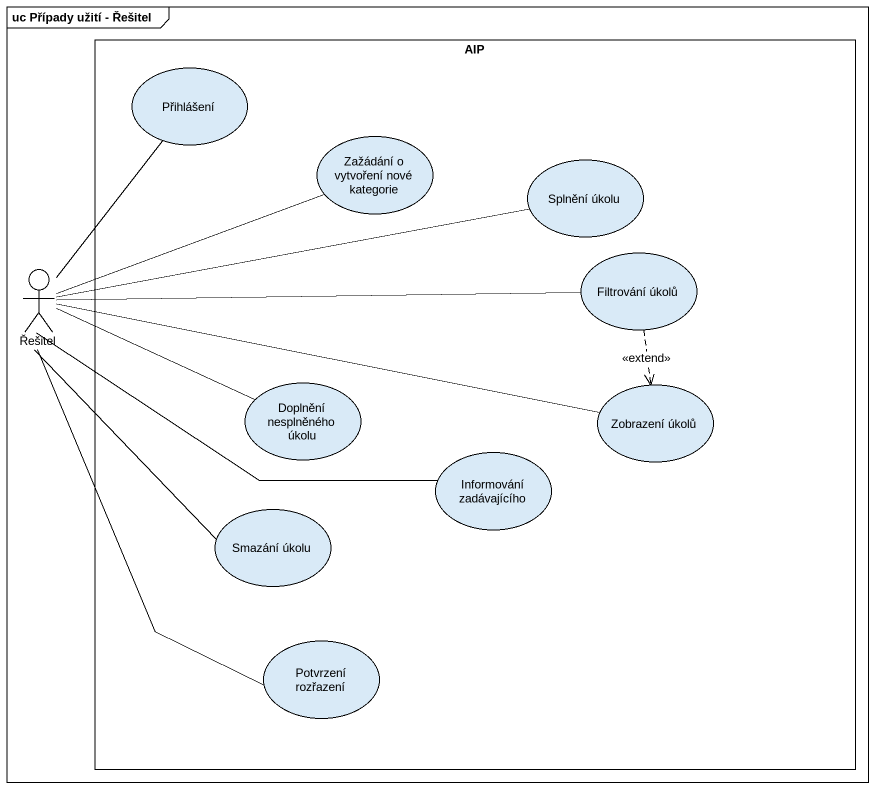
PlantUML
@startuml
mainframe uc Případy užití - Řešitel
rectangle AIP {
  usecase Přihlášení
  usecase "Zažádání o vytvoření nové kategorie" as Zažádání_o_vytvoření_nové
  usecase "Splnění úkolu" as Splnění_úkolu
  usecase "Filtrování úkolů" as Filtrování_úkolů
  usecase "Doplnění nesplněného úkolu" as Doplnění_nesplněného_úkolu
  usecase "Zobrazení úkolů" as Zobrazení_úkolů
  usecase "Informování zadávajícího" as Informování_zadávajícího
  usecase "Smazání úkolu" as Smazání_úkolu
  usecase "Potvrzení rozřazení" as Potvrzení_rozřazení
}
actor Řešitel
Řešitel -up- Přihlášení
Řešitel -right- Zažádání_o_vytvoření_nové
Řešitel -right- Splnění_úkolu
Řešitel -right- Filtrování_úkolů
Řešitel -right- Doplnění_nesplněného_úkolu
Řešitel -right- Zobrazení_úkolů
Řešitel -right- Informování_zadávajícího
Řešitel -- Smazání_úkolu
Řešitel -- Potvrzení_rozřazení
Filtrování_úkolů ..> Zobrazení_úkolů : <<extend>>
@enduml
